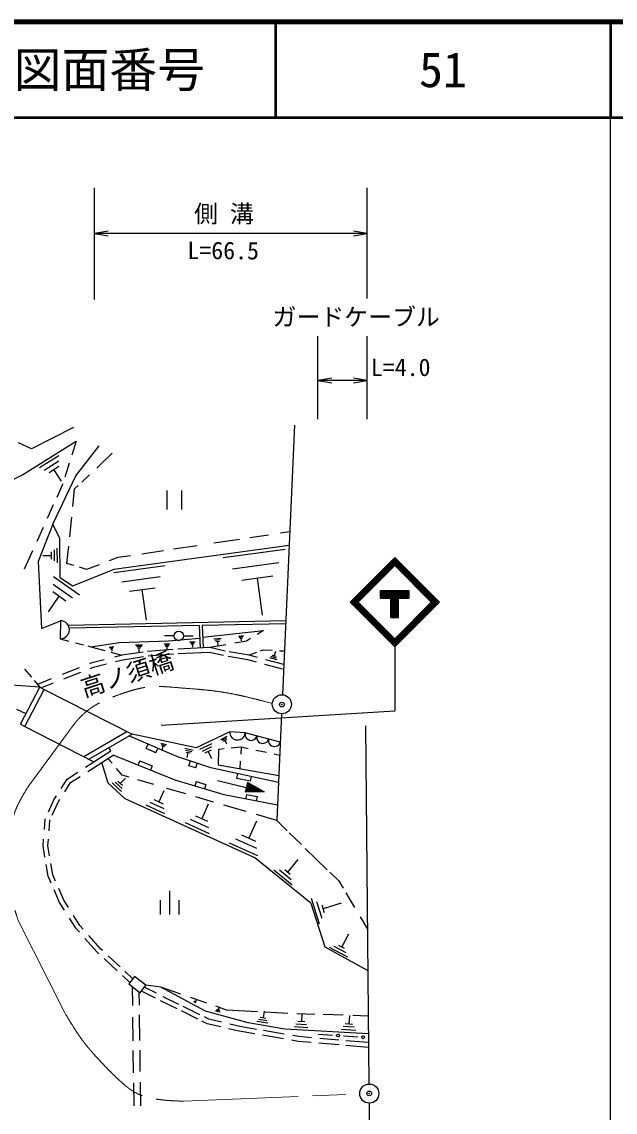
# Model space of a CAD drawing. Units: millimetres, scale not verified. Extents: x 40000 to 680000, y 20000 to 380000.
# Drawn here: x 517471 to 579500, y 266059 to 380000 of the extents above; entities that cross this region are included whole.
import ezdxf
from ezdxf.enums import TextEntityAlignment as Align

# ---------------------------------------------------------------- set-up
doc = ezdxf.new("R2010")
doc.units = ezdxf.units.MM
doc.header["$LTSCALE"] = 1000
doc.header["$PDMODE"] = 32
doc.header["$PDSIZE"] = 500
doc.linetypes.add('CHAIN', pattern=[18.5, 12, -1.5, 3.5, -1.5])
for name, color, linetype, lineweight in [('M-BGD', 7, 'Continuous', 25), ('M-BMK', 2, 'CHAIN', 13), ('M-BMK-SRVR', 3, 'Continuous', 25), ('M-STR-STR3', 7, 'Continuous', 25), ('M-STR-STRC', 7, 'Continuous', 25), ('M-TTL', 2, 'Continuous', 140), ('M-TTL-BAND', 7, 'Continuous', 25), ('M-TTL-LINE', 7, 'Continuous', 50)]:
    doc.layers.add(name, color=color, linetype=linetype, lineweight=lineweight)
for name, color, linetype in [('M-OTRS', 6, 'Continuous'), ('M-STR-STR1', 1, 'Continuous'), ('M-TTL-TXT', 7, 'Continuous')]:
    doc.layers.add(name, color=color, linetype=linetype)
doc.styles.add('ＭＳ ゴシック', font='')
doc.styles.get('ＭＳ ゴシック').set_extended_font_data('MS Gothic')

# ---------------------------------------------------------------- blocks, each defined once
blk = doc.blocks.new('open_arrow')
at = {"color": 0, "linetype": 'Continuous', "lineweight": -2}
blk.add_lwpolyline([(7.5, 1.25), (0, 0), (7.5, -1.25)], dxfattribs=at)

msp = doc.modelspace()

# ---------------------------------------------------------------- linework, layer by layer
at = {"layer": 'M-BGD'}
for p, q in [((522892, 337620), (518493, 335382)), ((517476, 332610), (523146, 336170)), ((523146, 336170), (522688, 334716)), ((518493, 335382), (517120, 335992)), ((523133, 332564), (525563, 335696)), ((519306, 333410), (521346, 334690)), ((519816, 333160), (521346, 334120)), ((522430, 333894), (521967, 332425)), ((526926, 334933), (525745, 333790)), ((520326, 332910), (521346, 333550)), ((521626, 332010), (520836, 333230)), ((525300, 333369), (525745, 333790)), ((504432, 326381), (517476, 332610)), ((520704, 327516), (523133, 332564)), ((521697, 331568), (521120, 330300)), ((521746, 331724), (521697, 331568)), ((523754, 331907), (524537, 332647)), ((522802, 329349), (522992, 331186)), ((522992, 331186), (523363, 331537)), ((532667, 329023), (532667, 331023)), ((534167, 331023), (534167, 329023)), ((520767, 329524), (520122, 328106)), ((522477, 326189), (522690, 328253)), ((519692, 327162), (519027, 325699)), ((520704, 327516), (519165, 323601)), ((521433, 326004), (520704, 327516)), ((521487, 321901), (521433, 326004)), ((540213, 325906), (537533, 325506)), ((543242, 326359), (541297, 326068)), ((545480, 326694), (544511, 326549)), ((520846, 324810), (520856, 323660)), ((521146, 325000), (521166, 323470)), ((522190, 323408), (522375, 325201)), ((545416, 325274), (527075, 322765)), ((535817, 325249), (533338, 324878)), ((538516, 324020), (544986, 324910)), ((518584, 324726), (517714, 322814)), ((519165, 323601), (519516, 316610)), ((519676, 324220), (520546, 324230)), ((520536, 324610), (520546, 323850)), ((527523, 324009), (526610, 323664)), ((528840, 324206), (527523, 324009)), ((532289, 324722), (530019, 324382)), ((522927, 323176), (522190, 323408)), ((527075, 322765), (522755, 321010)), ((524235, 322766), (523495, 322998)), ((525552, 323264), (524235, 322766)), ((527106, 322460), (532446, 323190)), ((539506, 322840), (544356, 323510)), ((520786, 322020), (523506, 320120)), ((522755, 321010), (521487, 321901)), ((527916, 321480), (531926, 322030)), ((540486, 321660), (543726, 322100)), ((542636, 318000), (542106, 321880)), ((520706, 320460), (522066, 319510)), ((520746, 321240), (522786, 319820)), ((528726, 320500), (531406, 320870)), ((530506, 317480), (530066, 320690)), ((554951, 319777), (554951, 320577)), ((520246, 318360), (521386, 319990)), ((519516, 316610), (521514, 317419)), ((521514, 317419), (521487, 315530)), ((545058, 317390), (522330, 316927)), ((536026, 316906), (522432, 316629)), ((536026, 316906), (536125, 314564)), ((545064, 317090), (536326, 316912)), ((536326, 316919), (536425, 314577)), ((533376, 315830), (532376, 315830)), ((534376, 315830), (535376, 315830)), ((536378, 315694), (542733, 316394)), ((540126, 315800), (540656, 315860)), ((540206, 315700), (540606, 315750)), ((540276, 315600), (540546, 315630)), ((540446, 315300), (540416, 315620)), ((542733, 316394), (542085, 315991)), ((521487, 315530), (522382, 315296)), ((523078, 315115), (523921, 314896)), ((524376, 314777), (524699, 314693)), ((524699, 314693), (527669, 315125)), ((524699, 314693), (526137, 314298)), ((526606, 314660), (527076, 314730)), ((526676, 314580), (527036, 314630)), ((526746, 314490), (526986, 314530)), ((526906, 314230), (526866, 314510)), ((527669, 315125), (532798, 315314)), ((529346, 314880), (530086, 314910)), ((529446, 314740), (530006, 314760)), ((529546, 314590), (529916, 314610)), ((529746, 314160), (529736, 314600)), ((532346, 314990), (532946, 315020)), ((532426, 314880), (532876, 314900)), ((532506, 314760), (532806, 314770)), ((532666, 314410), (532656, 314770)), ((532798, 315314), (536082, 315597)), ((537117, 314612), (533770, 314450)), ((535016, 315200), (535576, 315250)), ((535096, 315100), (535516, 315130)), ((535176, 314990), (535456, 315010)), ((535346, 314660), (535316, 315000)), ((538782, 314905), (537117, 314612)), ((538732, 314246), (537117, 314612)), ((537536, 315520), (538296, 315600)), ((537646, 315380), (538216, 315440)), ((537756, 315230), (538136, 315280)), ((537996, 314800), (537946, 315260)), ((540951, 315287), (539725, 315071)), ((541369, 315547), (540951, 315287)), ((526769, 314124), (527939, 313802)), ((527939, 313802), (527155, 313601)), ((530150, 314137), (527939, 313802)), ((530191, 313638), (528038, 313311)), ((533245, 314409), (530611, 314207)), ((533345, 313916), (530668, 313710)), ((537073, 314109), (533801, 313951)), ((538551, 313774), (537073, 314109)), ((541114, 313313), (539045, 313662)), ((541221, 313802), (539142, 314153)), ((542000, 314092), (541221, 313802)), ((542118, 313561), (541221, 313802)), ((542708, 314356), (542390, 314237)), ((543635, 314298), (542708, 314356)), ((544156, 313330), (543386, 313530)), ((544106, 313510), (543526, 313660)), ((544046, 313690), (543656, 313790)), ((543976, 314200), (543856, 313740)), ((544915, 314219), (544406, 314250)), ((517760, 312338), (518474, 311508)), ((523452, 312482), (521688, 311784)), ((524672, 312965), (524552, 312918)), ((524827, 312489), (524609, 312402)), ((526086, 313327), (524672, 312965)), ((526317, 312870), (524827, 312489)), ((528038, 313311), (527269, 313114)), ((542005, 313074), (541114, 313313)), ((544722, 312345), (542875, 312841)), ((544852, 312828), (542973, 313332)), ((518768, 311167), (519365, 310473)), ((520535, 311328), (519114, 310765)), ((523610, 312007), (521842, 311307)), ((519365, 310473), (513916, 310870)), ((517336, 306595), (519365, 310473)), ((517782, 306368), (519811, 310246)), ((519365, 310473), (519811, 310246)), ((520763, 310880), (519526, 310391)), ((519811, 310246), (528997, 305562)), ((517915, 307702), (516950, 308149)), ((517336, 306595), (517782, 306368)), ((517782, 306368), (525018, 302678)), ((523963, 303216), (528467, 305832)), ((524493, 302946), (528997, 305562)), ((533677, 303211), (528669, 305372)), ((535705, 304145), (528997, 305562)), ((539226, 305809), (535705, 304145)), ((540826, 305703), (539226, 305809)), ((544485, 304740), (540826, 305703)), ((530474, 304048), (530672, 304507)), ((531996, 304620), (532596, 304490)), ((532046, 304490), (532496, 304390)), ((532096, 304350), (532396, 304280)), ((532166, 303950), (532246, 304320)), ((536066, 303980), (537366, 304600)), ((536356, 303800), (537326, 304260)), ((538266, 305020), (538936, 305340)), ((538416, 304930), (538916, 305170)), ((538556, 304830), (538896, 304990)), ((538916, 304510), (538726, 304910)), ((524140, 302111), (526764, 303807)), ((524365, 301661), (527020, 303377)), ((526764, 303807), (526562, 304148)), ((533507, 300752), (527020, 303377)), ((531476, 303616), (530474, 304048)), ((531476, 303616), (531674, 304075)), ((537244, 302046), (533677, 303211)), ((534516, 304090), (535386, 303900)), ((534586, 303890), (535246, 303750)), ((534656, 303690), (535096, 303600)), ((534766, 303120), (534876, 303650)), ((536646, 303620), (537286, 303920)), ((537336, 302990), (536966, 303770)), ((538015, 303951), (537984, 302373)), ((538636, 304016), (538015, 303951)), ((540397, 304198), (539356, 304090)), ((540397, 304198), (540352, 303480)), ((541127, 304041), (540397, 304198)), ((543034, 303631), (541946, 303865)), ((544421, 303332), (543837, 303458)), ((526502, 300449), (525834, 302610)), ((526902, 302523), (526508, 302992)), ((527959, 301264), (527370, 301965)), ((529802, 302790), (529615, 302327)), ((529802, 302790), (531100, 302265)), ((531100, 302265), (530912, 301802)), ((534948, 302269), (535104, 302745)), ((535662, 302036), (534948, 302269)), ((535662, 302036), (535817, 302512)), ((544294, 300519), (537244, 302046)), ((537984, 302373), (544326, 301227)), ((540306, 302734), (540258, 301962)), ((521582, 299888), (522199, 300856)), ((522199, 300856), (523311, 301575)), ((522562, 300496), (523568, 301146)), ((528296, 300980), (527766, 300410)), ((528682, 301052), (527959, 301264)), ((539958, 300946), (540064, 301435)), ((541368, 300641), (539958, 300946)), ((541368, 300641), (541474, 301129)), ((521962, 299552), (522562, 300496)), ((528289, 298792), (526502, 300449)), ((527886, 299580), (526926, 300470)), ((527946, 299880), (527226, 300550)), ((527996, 300180), (527526, 300630)), ((531256, 300298), (529587, 300787)), ((534629, 299310), (532639, 299893)), ((538628, 299215), (533507, 300752)), ((535699, 300616), (535555, 300137)), ((535699, 300616), (536723, 300309)), ((536723, 300309), (536580, 299830)), ((537936, 300735), (542815, 299533)), ((541063, 300498), (540815, 299493)), ((541091, 300482), (540848, 299493)), ((541137, 300457), (540900, 299495)), ((541182, 300432), (540951, 299496)), ((541227, 300407), (541003, 299497)), ((541273, 300382), (541055, 299498)), ((542815, 299533), (541063, 300498)), ((541318, 300357), (541107, 299499)), ((541364, 300332), (541159, 299500)), ((541409, 300307), (541210, 299501)), ((541454, 300282), (541262, 299502)), ((541500, 300257), (541314, 299503)), ((541545, 300233), (541366, 299504)), ((541590, 300208), (541417, 299505)), ((541636, 300183), (541469, 299506)), ((541681, 300158), (541521, 299507)), ((541726, 300133), (541573, 299508)), ((541772, 300108), (541624, 299509)), ((541817, 300083), (541676, 299510)), ((541862, 300058), (541728, 299511)), ((541908, 300033), (541780, 299512)), ((541953, 300008), (541831, 299513)), ((541998, 299983), (541883, 299515)), ((542044, 299958), (541935, 299516)), ((542089, 299933), (541987, 299517)), ((542134, 299908), (542038, 299518)), ((542180, 299883), (542090, 299519)), ((542225, 299858), (542142, 299520)), ((542270, 299833), (542194, 299521)), ((542316, 299808), (542245, 299522)), ((542361, 299783), (542297, 299523)), ((542406, 299758), (542349, 299524)), ((542452, 299733), (542401, 299525)), ((542497, 299708), (542452, 299526)), ((542543, 299683), (542504, 299527)), ((520267, 297460), (520825, 298698)), ((520825, 298698), (521094, 299119)), ((521266, 298459), (521457, 298759)), ((541845, 292646), (528289, 298792)), ((532286, 298250), (531306, 298700)), ((532326, 299650), (531796, 298480)), ((537508, 298466), (535665, 299006)), ((544185, 298125), (538628, 299215)), ((542815, 299533), (540815, 299493)), ((540947, 299270), (540851, 298779)), ((540947, 299270), (542059, 299052)), ((542059, 299052), (541962, 298561)), ((542588, 299658), (542556, 299528)), ((542633, 299633), (542608, 299529)), ((542679, 299608), (542659, 299530)), ((542724, 299583), (542711, 299531)), ((542769, 299558), (542763, 299532)), ((520648, 297089), (521266, 298459)), ((532416, 297250), (530456, 298130)), ((532356, 297750), (530886, 298420)), ((536966, 298230), (536286, 296720)), ((540911, 297470), (538598, 298147)), ((519832, 295603), (519924, 296698)), ((519924, 296698), (519935, 296724)), ((520323, 295474), (520415, 296571)), ((520415, 296571), (520427, 296599)), ((537086, 295140), (534566, 296280)), ((537006, 295790), (535106, 296640)), ((536916, 296430), (535646, 297000)), ((542006, 296460), (541206, 294690)), ((544113, 296532), (541996, 297152)), ((544113, 296532), (545220, 295455)), ((545426, 295255), (546692, 294024)), ((519689, 293884), (519749, 294606)), ((520193, 293905), (520250, 294596)), ((542146, 292840), (539196, 294180)), ((542046, 293600), (539836, 294600)), ((541946, 294360), (540466, 295020)), ((519891, 292701), (519689, 293884)), ((520376, 292831), (520193, 293905)), ((547107, 293621), (549407, 291384)), ((520228, 290727), (520018, 291956)), ((520711, 290869), (520509, 292050)), ((547699, 287908), (541845, 292646)), ((546326, 292460), (545246, 291140)), ((520546, 289989), (520228, 290727)), ((520997, 290204), (520711, 290869)), ((545716, 289790), (543826, 291340)), ((545626, 290350), (544396, 291360)), ((545526, 290900), (544956, 291370)), ((549659, 291139), (550602, 290222)), ((521859, 288204), (521330, 289431)), ((550602, 290222), (551048, 289474)), ((521415, 287970), (520848, 289287)), ((532923, 289205), (532923, 286705)), ((548606, 285710), (547756, 288390)), ((551343, 288979), (552255, 287450)), ((521925, 287165), (521415, 287970)), ((522341, 287442), (521859, 288204)), ((531923, 288205), (531923, 286705)), ((533923, 286705), (533923, 288205)), ((547699, 287908), (549150, 283327)), ((548856, 286310), (548306, 288050)), ((549106, 286900), (548856, 287710)), ((550856, 287900), (548986, 287310)), ((523125, 285273), (522450, 286337)), ((523525, 285575), (522874, 286602)), ((552844, 286463), (553606, 285186)), ((523499, 284854), (523125, 285273)), ((523877, 285181), (523525, 285575)), ((525352, 282781), (524070, 284214)), ((525709, 283132), (524468, 284520)), ((551636, 284670), (550916, 283340)), ((525538, 282608), (525352, 282781)), ((525895, 282959), (525709, 283132)), ((549150, 283327), (553648, 280879)), ((551556, 282250), (549646, 283280)), ((551376, 282720), (550136, 283390)), ((551196, 283180), (550626, 283490)), ((527451, 280836), (526075, 282111)), ((527750, 281241), (526490, 282408)), ((528773, 279612), (528000, 280328)), ((529078, 280011), (528247, 280780)), ((529259, 280247), (528656, 279460)), ((528656, 279460), (529847, 278547)), ((529061, 277220), (529033, 279171)), ((530450, 279335), (529259, 280247)), ((529847, 278547), (530450, 279335)), ((532008, 279117), (530450, 279335)), ((529760, 277247), (529740, 278629)), ((531444, 277977), (529968, 278705)), ((531543, 278486), (530278, 279110)), ((534100, 278392), (532008, 279117)), ((536662, 276603), (532008, 279117)), ((533894, 277326), (532262, 278131)), ((536812, 277453), (535111, 278042)), ((533716, 276856), (531981, 277712)), ((536096, 276240), (534339, 277107)), ((535686, 277470), (535446, 277600)), ((535686, 277540), (535506, 277630)), ((535676, 277600), (535556, 277660)), ((535696, 277770), (535616, 277630)), ((538880, 276736), (537764, 277123)), ((538086, 277060), (538006, 276770)), ((529114, 273499), (529078, 275999)), ((529813, 273553), (529775, 276216)), ((535884, 275787), (534150, 276642)), ((537032, 275778), (536564, 276009)), ((541130, 275408), (536662, 276603)), ((538348, 275466), (537032, 275778)), ((538206, 276500), (537706, 276630)), ((538166, 276620), (537796, 276720)), ((538126, 276730), (537886, 276800)), ((542125, 276558), (538880, 276736)), ((543076, 275610), (542216, 275760)), ((542966, 275860), (542396, 275960)), ((542806, 276600), (542686, 275910)), ((545287, 276386), (542921, 276515)), ((548100, 276279), (546223, 276339)), ((546736, 276380), (546696, 275510)), ((551062, 276184), (548957, 276252)), ((551716, 276180), (551666, 275270)), ((553694, 276100), (552085, 276152)), ((536862, 275304), (536306, 275578)), ((538262, 274973), (536862, 275304)), ((540177, 274519), (539074, 274780)), ((540276, 275009), (539208, 275262)), ((541992, 274715), (540276, 275009)), ((544972, 274725), (541130, 275408)), ((543176, 275350), (542026, 275550)), ((553712, 274240), (544972, 274725)), ((547386, 274890), (545926, 274970)), ((547226, 275190), (546126, 275250)), ((547056, 275490), (546326, 275530)), ((552396, 274610), (550866, 274700)), ((552226, 274930), (551076, 275000)), ((552046, 275240), (551286, 275290)), ((541827, 274236), (540177, 274519)), ((544833, 273722), (542620, 274101)), ((544902, 274217), (542725, 274590)), ((546359, 273460), (545673, 273578)), ((546423, 273956), (545801, 274063)), ((547736, 273342), (546359, 273460)), ((547761, 273842), (546423, 273956)), ((548460, 274215), (549962, 274110)), ((550612, 273597), (548641, 273766)), ((551088, 274032), (552590, 273926)), ((553721, 273330), (551356, 273533)), ((529161, 270185), (529128, 272494)), ((529860, 270320), (529828, 272551)), ((550662, 273091), (548524, 273274)), ((553679, 272832), (551350, 273032)), ((529211, 266709), (529177, 269126)), ((529911, 266710), (529876, 269207))]:
    msp.add_line(p, q, dxfattribs=at)
for centre, radius in [((533880, 315828), 500), ((550525, 274071), 150), ((553153, 273887), 150)]:
    msp.add_circle(centre, radius, dxfattribs=at)
for centre, radius, start, end in [((521500, 316475), 945, 269.18154, 89.18154), ((540026, 305756), 802, 176.18593, 356.18593), ((541436, 305542), 630, 165.25857, 345.25857), ((542656, 305221), 630, 165.25857, 345.25857), ((543875, 304900), 630, 165.25857, 345.25857)]:
    msp.add_arc(centre, radius, start, end, dxfattribs=at)
at = {"layer": 'M-BMK'}
for p, q in [((522359, 305812), (518154, 300114)), ((517069, 286170), (521979, 276430)), ((534373, 267208), (552795, 267978))]:
    msp.add_line(p, q, dxfattribs=at)
for points, knots in [([(543656, 308769), (542449, 309089), (541243, 309410), (540020, 309664), (539007, 309875), (537982, 310041), (536955, 310152), (535991, 310257), (535024, 310315), (534052, 310397), (532974, 310487), (531888, 310608), (530823, 310505), (529716, 310398), (528632, 310049), (527568, 309664), (526661, 309336), (525769, 308982), (524963, 308470), (524373, 308095), (523830, 307635), (523363, 307114), (522997, 306705), (522678, 306258), (522359, 305812)], [0, 0, 0, 0, 1, 1, 1, 2, 2, 2, 3, 3, 3, 4, 4, 4, 5, 5, 5, 6, 6, 6, 7, 7, 7, 8, 8, 8, 8]), ([(518154, 300114), (517663, 299313), (517173, 298511), (516824, 297646), (516562, 296993), (516380, 296305), (516255, 295611), (516151, 295036), (516086, 294456), (516038, 293875), (515946, 292774), (515910, 291664), (516011, 290565), (516075, 289861), (516194, 289161), (516363, 288476), (516556, 287695), (516812, 286932), (517069, 286170)], [0, 0, 0, 0, 1, 1, 1, 2, 2, 2, 3, 3, 3, 4, 4, 4, 5, 5, 5, 6, 6, 6, 6]), ([(521979, 276430), (522564, 275448), (523148, 274466), (523828, 273552), (524443, 272725), (525136, 271954), (525845, 271205), (526510, 270502), (527188, 269817), (527917, 269170), (528421, 268721), (528949, 268290), (529549, 267996), (530008, 267770), (530510, 267625), (531015, 267519), (532121, 267289), (533247, 267248), (534373, 267208)], [0, 0, 0, 0, 1, 1, 1, 2, 2, 2, 3, 3, 3, 4, 4, 4, 5, 5, 5, 6, 6, 6, 6])]:
    msp.add_open_spline(points, degree=3, knots=knots, dxfattribs=at)
at = {"layer": 'M-BMK-SRVR'}
for p, q in [((545985, 337840), (544710, 309712)), ((544619, 307693), (544115, 296573)), ((553398, 306438), (553763, 269003)), ((553783, 267004), (554194, 224883))]:
    msp.add_line(p, q, dxfattribs=at)
for centre in [(544652, 308684), (553795, 268004)]:
    msp.add_circle(centre, 1000, dxfattribs=at)
at = {"layer": 'M-OTRS'}
for p in [(544659, 308655), (553787, 268021)]:
    msp.add_point(p, dxfattribs=at)
at = {"layer": 'M-STR-STR3'}
for p, q in [((525058, 350975), (525058, 362643)), ((553590, 351070), (553590, 362643)), ((553590, 357886), (525058, 357886)), ((548432, 338492), (548432, 347163)), ((553590, 338492), (553590, 347164)), ((553590, 342525), (548432, 342525))]:
    msp.add_line(p, q, dxfattribs=at)
at = {"layer": 'M-STR-STRC'}
for p, q in [((551784, 319355), (556451, 324022)), ((551926, 319355), (556451, 323881)), ((552067, 319355), (556451, 323739)), ((552209, 319355), (556451, 323598)), ((561118, 319355), (556451, 324022)), ((560977, 319355), (556451, 323881)), ((560835, 319355), (556451, 323739)), ((560694, 319355), (556451, 323598)), ((552279, 319284), (556522, 323527)), ((552350, 319214), (556593, 323456)), ((552421, 319143), (556663, 323386)), ((560482, 319143), (556239, 323386)), ((560552, 319214), (556310, 323456)), ((560623, 319284), (556381, 323527)), ((554951, 320577), (557951, 320577)), ((554951, 320477), (557951, 320477)), ((554951, 320377), (557951, 320377)), ((554951, 320277), (557951, 320277)), ((554951, 320177), (557951, 320177)), ((557951, 319777), (557951, 320577)), ((556451, 314688), (551784, 319355)), ((556451, 314830), (551926, 319355)), ((556451, 314971), (552067, 319355)), ((556451, 315113), (552209, 319355)), ((556522, 315183), (552279, 319426)), ((556593, 315254), (552350, 319497)), ((556663, 315325), (552421, 319567)), ((554951, 320077), (557951, 320077)), ((554951, 319977), (557951, 319977)), ((554951, 319877), (557951, 319877)), ((554951, 319777), (557951, 319777)), ((556051, 317756), (556051, 319777)), ((556151, 317756), (556151, 319777)), ((556239, 315325), (560482, 319567)), ((556251, 317756), (556251, 319777)), ((556310, 315254), (560552, 319497)), ((556351, 317756), (556351, 319777)), ((556381, 315183), (560623, 319426)), ((556451, 317756), (556451, 319777)), ((556451, 314688), (561118, 319355)), ((556451, 314830), (560977, 319355)), ((556451, 314971), (560835, 319355)), ((556451, 315113), (560694, 319355)), ((556551, 317756), (556551, 319777)), ((556651, 317756), (556651, 319777)), ((556751, 317756), (556751, 319777)), ((556851, 317756), (556851, 319777)), ((556051, 317756), (556851, 317756)), ((556451, 314688), (556451, 308006)), ((532048, 306488), (556451, 308006))]:
    msp.add_line(p, q, dxfattribs=at)
at = {"layer": 'M-TTL'}
msp.add_line((680000, 380000), (40000, 380000), dxfattribs=at)
at = {"layer": 'M-TTL-BAND'}
msp.add_line((579000, 20000), (579000, 370000), dxfattribs=at)
at = {"layer": 'M-TTL-LINE'}
for p, q in [((543997, 380000), (543997, 370000)), ((579000, 380000), (579000, 370000)), ((40000, 370000), (680000, 370000))]:
    msp.add_line(p, q, dxfattribs=at)

# ---------------------------------------------------------------- block references
at = {"layer": 'M-STR-STR3', "xscale": 193, "yscale": 193}
for p in [(525058, 357886), (548432, 342525)]:
    msp.add_blockref('open_arrow', p, dxfattribs=at)
at = {"layer": 'M-STR-STR3', "xscale": 193, "yscale": 193, "rotation": 180}
for p in [(553590, 357886), (553590, 342525)]:
    msp.add_blockref('open_arrow', p, dxfattribs=at)

# ---------------------------------------------------------------- texts
at = {"layer": 'M-STR-STR1', "style": 'ＭＳ ゴシック'}
msp.add_text('高ノ須橋', height=1833, rotation=17.933, dxfattribs=at).set_placement((524164, 308891), align=Align.BOTTOM_LEFT)
at = {"layer": 'M-STR-STR3', "style": 'ＭＳ ゴシック'}
for s, p in [('側 溝', (535481, 358473)), ('ガードケーブル', (543675, 347694)), ('L=4.0', (553961, 342433))]:
    msp.add_text(s, height=1833, dxfattribs=at).set_placement(p, align=Align.BOTTOM_LEFT)
msp.add_text('L=66.5', height=1833, rotation=359.712, dxfattribs=at).set_placement((534776, 354657), align=Align.BOTTOM_LEFT)
at = {"layer": 'M-TTL-TXT', "style": 'ＭＳ ゴシック'}
for s, p in [('図面番号', (526622, 375000)), ('51', (561497, 375000))]:
    msp.add_text(s, height=3666, dxfattribs=at).set_placement(p, align=Align.MIDDLE_CENTER)

doc.saveas('drawing.dxf')
